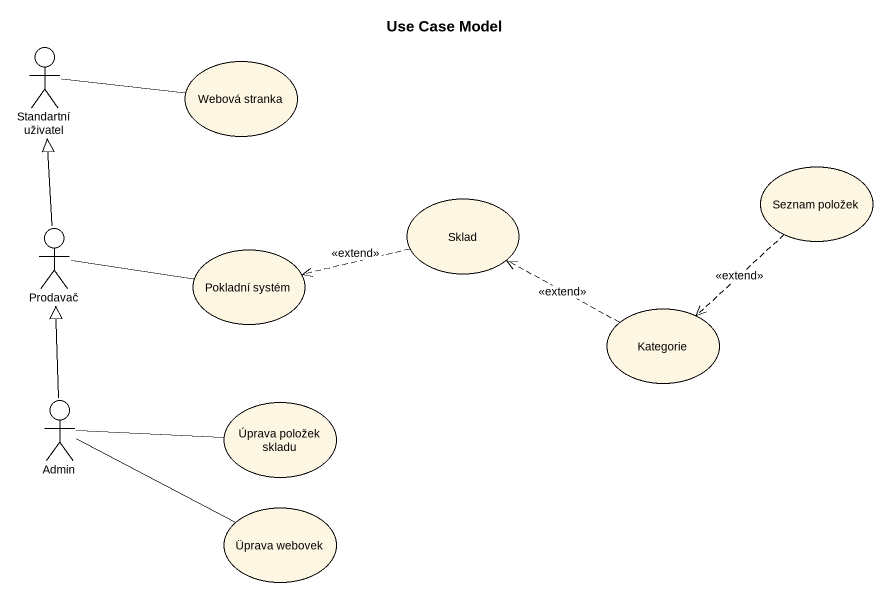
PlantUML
@startuml
title Use Case Model
actor "Standartní uživatel" as Standartní_uživatel
usecase "Webová stranka" as Webová_stranka
usecase "Seznam položek" as Seznam_položek
actor Prodavač
usecase Sklad
usecase "Pokladní systém" as Pokladní_systém
usecase Kategorie
actor Admin
usecase "Úprava položek skladu" as Úprava_položek_skladu
usecase "Üprava webovek" as Üprava_webovek
Standartní_uživatel -right- Webová_stranka
Seznam_položek ..> Kategorie : <<extend>>
Prodavač -up-|> Standartní_uživatel
Prodavač -right- Pokladní_systém
Sklad .left.> Pokladní_systém : <<extend>>
Kategorie .left.> Sklad : <<extend>>
Admin -up-|> Prodavač
Admin -right- Úprava_položek_skladu
Admin -right- Üprava_webovek
@enduml
